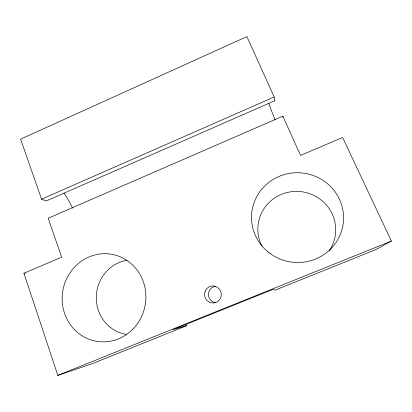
<?xml version="1.0" encoding="UTF-8"?>
<svg xmlns="http://www.w3.org/2000/svg" width="412" height="412" viewBox="0 0 412 412"><rect width="100%" height="100%" fill="white"/><g stroke="black" fill="none" stroke-linecap="round" stroke-linejoin="round"><path stroke-width="0.62" d="M186.863 325.624L93.127 363.332L57.829 375.399L23.911 273.238L61.64 257.17L48.178 218.236L282.848 116.184L300.564 155.401L342.619 137.49L391.4 241.072L375.826 249.61L275.149 290.11L272.78 289.471L173.112 329.595L186.863 325.624L185.405 324.424M41.555 199.192L274.186 97.011L246.891 36.601L20.6 139.153L41.555 199.192L46.232 200.974L274.552 100.858L274.186 97.011M57.829 375.399L391.4 241.072M23.911 273.238L25.178 273.341M274.407 100.554L274.552 100.858M282.848 116.184L282.915 117.348M126.098 334.338A37.538 35.896 -81.9 0 1 96.269 297.299A37.538 35.896 -81.9 0 1 126.989 260.26M261.867 246.031A38.96 38.048 10.7 0 1 273.774 198.569A38.96 38.048 10.7 0 1 323.729 202.23A38.96 38.048 10.7 0 1 329.111 250.96M275.175 119.964A40.386 3.693 67.2 0 1 268.742 103.252M63.978 193.048A38.718 11.418 65.8 0 1 72.538 208.07M215.291 302.562A8.168 8.008 77.4 0 1 215.388 286.397M133.045 328.956A44.172 41.803 -79.5 0 0 115.664 255.188A44.172 41.803 -79.5 0 0 63.366 309.191A44.172 41.803 -79.5 0 0 133.045 328.956M270.365 253.71A46.046 44.877 5.9 0 0 343.309 222.691A46.046 44.877 5.9 0 0 278.96 176.454A46.046 44.877 5.9 0 0 270.365 253.71M205.227 291.083A8.534 8.364 79.2 0 0 213.946 302.949A8.534 8.364 79.2 0 0 219.617 289.394A8.534 8.364 79.2 0 0 205.227 291.083"/></g></svg>
